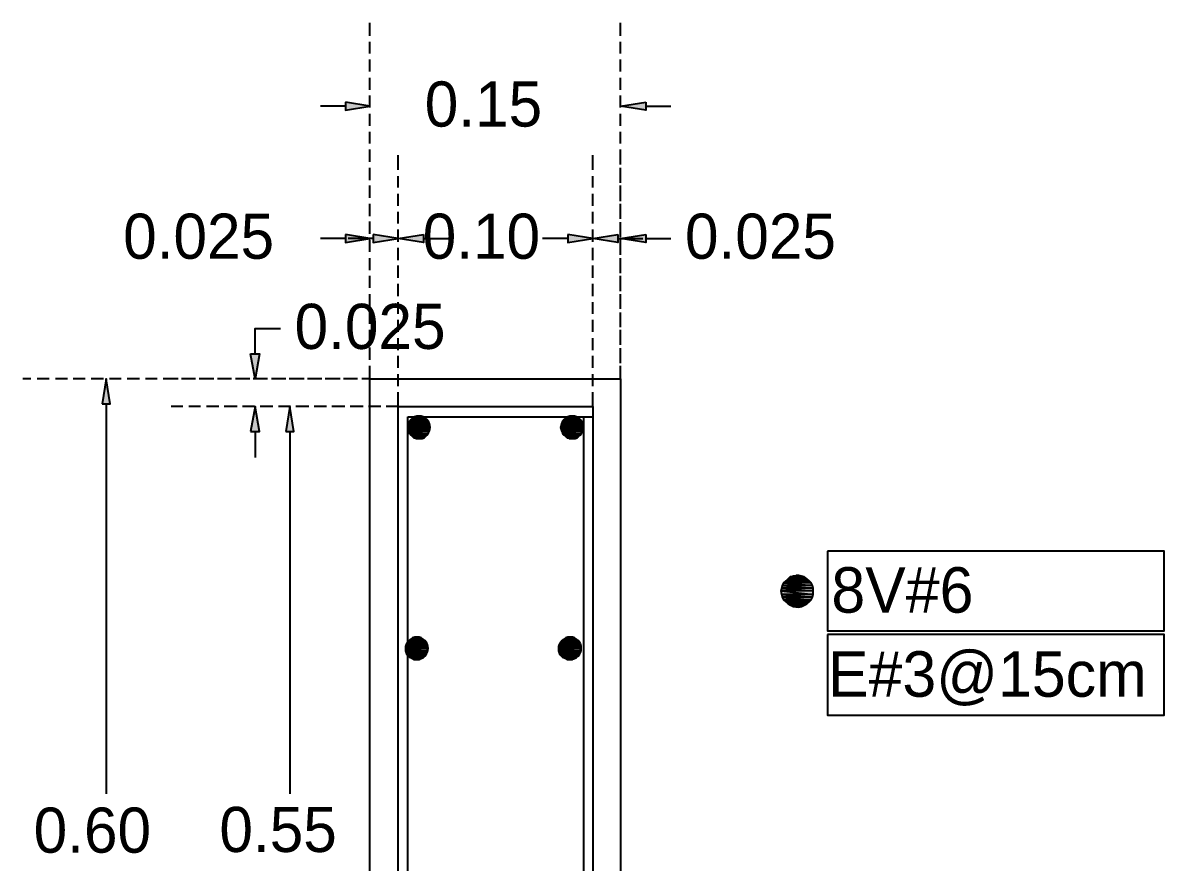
# Model space of a CAD drawing. Header units: metres. Extents: x 2.9 to 42.8, y 1.7 to 28.7.
# Drawn here: x 30.782 to 33.752, y 11.723 to 13.906 of the extents above; entities that cross this region are included whole.
import ezdxf

# ---------------------------------------------------------------- set-up
doc = ezdxf.new("R2010")
doc.units = ezdxf.units.M
for name, color, linetype in [('AZUL', 5, 'Continuous'), ('CIAN', 4, 'Continuous'), ('GRIS', 8, 'Continuous'), ('RELLENO_GRIS', 8, 'Continuous'), ('RELLENO_ROJO', 1, 'Continuous'), ('ROJO', 1, 'Continuous'), ('TEXTO', 7, 'Continuous')]:
    doc.layers.add(name, color=color, linetype=linetype)

msp = doc.modelspace()

# ---------------------------------------------------------------- hatches: boundary and pattern name
at = {"layer": 'RELLENO_GRIS'}
h = msp.add_hatch(color=256, dxfattribs=at)
h.dxf.hatch_style = 1
h.paths.add_polyline_path([(31.6212, 13.7001), (31.6212, 13.679), (31.6847, 13.6895), (31.6212, 13.7001)])
h = msp.add_hatch(color=256, dxfattribs=at)
h.dxf.hatch_style = 1
h.paths.add_polyline_path([(32.4026, 13.7001), (32.4026, 13.679), (32.3374, 13.6895), (32.4026, 13.7001)])
h = msp.add_hatch(color=256, dxfattribs=at)
h.dxf.hatch_style = 1
h.paths.add_polyline_path([(31.6212, 13.3562), (31.6212, 13.335), (31.6847, 13.3456), (31.6212, 13.3562)])
h = msp.add_hatch(color=256, dxfattribs=at)
h.dxf.hatch_style = 1
h.paths.add_polyline_path([(31.6936, 13.3562), (31.6936, 13.335), (31.7588, 13.3456), (31.6936, 13.3562)])
h = msp.add_hatch(color=256, dxfattribs=at)
h.dxf.hatch_style = 1
h.paths.add_polyline_path([(31.8241, 13.3562), (31.8241, 13.335), (31.7588, 13.3456), (31.8241, 13.3562)])
h = msp.add_hatch(color=256, dxfattribs=at)
h.dxf.hatch_style = 1
h.paths.add_polyline_path([(32.1998, 13.3562), (32.1998, 13.335), (32.2651, 13.3456), (32.1998, 13.3562)])
h = msp.add_hatch(color=256, dxfattribs=at)
h.dxf.hatch_style = 1
h.paths.add_polyline_path([(32.3303, 13.3562), (32.3303, 13.335), (32.2651, 13.3456), (32.3303, 13.3562)])
h = msp.add_hatch(color=256, dxfattribs=at)
h.dxf.hatch_style = 1
h.paths.add_polyline_path([(32.4026, 13.3562), (32.4026, 13.335), (32.3374, 13.3456), (32.4026, 13.3562)])
h = msp.add_hatch(color=256, dxfattribs=at)
h.dxf.hatch_style = 1
h.paths.add_polyline_path([(31.3743, 13.0457), (31.3972, 13.0457), (31.3866, 12.9805), (31.3743, 13.0457)])
h = msp.add_hatch(color=256, dxfattribs=at)
h.dxf.hatch_style = 1
h.paths.add_polyline_path([(30.988, 12.9152), (31.0092, 12.9152), (30.9986, 12.9805), (30.988, 12.9152)])
h = msp.add_hatch(color=256, dxfattribs=at)
h.dxf.hatch_style = 1
h.paths.add_polyline_path([(31.3743, 12.8429), (31.3972, 12.8429), (31.3866, 12.9081), (31.3743, 12.8429)])
h = msp.add_hatch(color=256, dxfattribs=at)
h.dxf.hatch_style = 1
h.paths.add_polyline_path([(31.466, 12.8429), (31.4872, 12.8429), (31.4766, 12.9081), (31.466, 12.8429)])
at = {"layer": 'RELLENO_ROJO'}
h = msp.add_hatch(color=256, dxfattribs=at)
h.dxf.hatch_style = 1
h.paths.add_polyline_path([(31.8364, 12.8676), (31.7888, 12.8676), (31.8382, 12.8623), (31.8364, 12.8676)])
h.paths.add_polyline_path([(31.7888, 12.8676), (31.8382, 12.8623), (31.7853, 12.8623), (31.7888, 12.8676)])
h = msp.add_hatch(color=256, dxfattribs=at)
h.dxf.hatch_style = 1
h.paths.add_polyline_path([(31.8382, 12.8623), (31.7853, 12.8623), (31.84, 12.8587), (31.8382, 12.8623)])
h.paths.add_polyline_path([(31.7853, 12.8623), (31.84, 12.8587), (31.7853, 12.8587), (31.7853, 12.8623)])
h = msp.add_hatch(color=256, dxfattribs=at)
h.dxf.hatch_style = 1
h.paths.add_polyline_path([(31.8329, 12.8711), (31.7923, 12.8711), (31.8364, 12.8676), (31.8329, 12.8711)])
h.paths.add_polyline_path([(31.7923, 12.8711), (31.8364, 12.8676), (31.7888, 12.8676), (31.7923, 12.8711)])
h = msp.add_hatch(color=256, dxfattribs=at)
h.dxf.hatch_style = 1
h.paths.add_polyline_path([(31.8294, 12.8746), (31.7959, 12.8746), (31.8329, 12.8711), (31.8294, 12.8746)])
h.paths.add_polyline_path([(31.7959, 12.8746), (31.8329, 12.8711), (31.7923, 12.8711), (31.7959, 12.8746)])
h = msp.add_hatch(color=256, dxfattribs=at)
h.dxf.hatch_style = 1
h.paths.add_polyline_path([(31.8258, 12.8782), (31.7994, 12.8782), (31.8294, 12.8746), (31.8258, 12.8782)])
h.paths.add_polyline_path([(31.7994, 12.8782), (31.8294, 12.8746), (31.7959, 12.8746), (31.7994, 12.8782)])
h = msp.add_hatch(color=256, dxfattribs=at)
h.dxf.hatch_style = 1
h.paths.add_polyline_path([(31.8206, 12.8799), (31.8047, 12.8799), (31.8258, 12.8782), (31.8206, 12.8799)])
h.paths.add_polyline_path([(31.8047, 12.8799), (31.8258, 12.8782), (31.7994, 12.8782), (31.8047, 12.8799)])
h = msp.add_hatch(color=256, dxfattribs=at)
h.dxf.hatch_style = 1
h.paths.add_polyline_path([(31.8153, 12.8817), (31.81, 12.8817), (31.8206, 12.8799), (31.8153, 12.8817)])
h.paths.add_polyline_path([(31.81, 12.8817), (31.8206, 12.8799), (31.8047, 12.8799), (31.81, 12.8817)])
h = msp.add_hatch(color=256, dxfattribs=at)
h.dxf.hatch_style = 1
h.paths.add_polyline_path([(32.2368, 12.8623), (32.1857, 12.8623), (32.2386, 12.8587), (32.2368, 12.8623)])
h.paths.add_polyline_path([(32.1857, 12.8623), (32.2386, 12.8587), (32.1839, 12.8587), (32.1857, 12.8623)])
h = msp.add_hatch(color=256, dxfattribs=at)
h.dxf.hatch_style = 1
h.paths.add_polyline_path([(32.2351, 12.8676), (32.1874, 12.8676), (32.2368, 12.8623), (32.2351, 12.8676)])
h.paths.add_polyline_path([(32.1874, 12.8676), (32.2368, 12.8623), (32.1857, 12.8623), (32.1874, 12.8676)])
h = msp.add_hatch(color=256, dxfattribs=at)
h.dxf.hatch_style = 1
h.paths.add_polyline_path([(32.2315, 12.8711), (32.191, 12.8711), (32.2351, 12.8676), (32.2315, 12.8711)])
h.paths.add_polyline_path([(32.191, 12.8711), (32.2351, 12.8676), (32.1874, 12.8676), (32.191, 12.8711)])
h = msp.add_hatch(color=256, dxfattribs=at)
h.dxf.hatch_style = 1
h.paths.add_polyline_path([(32.228, 12.8746), (32.1945, 12.8746), (32.2315, 12.8711), (32.228, 12.8746)])
h.paths.add_polyline_path([(32.1945, 12.8746), (32.2315, 12.8711), (32.191, 12.8711), (32.1945, 12.8746)])
h = msp.add_hatch(color=256, dxfattribs=at)
h.dxf.hatch_style = 1
h.paths.add_polyline_path([(32.2245, 12.8782), (32.198, 12.8782), (32.228, 12.8746), (32.2245, 12.8782)])
h.paths.add_polyline_path([(32.198, 12.8782), (32.228, 12.8746), (32.1945, 12.8746), (32.198, 12.8782)])
h = msp.add_hatch(color=256, dxfattribs=at)
h.dxf.hatch_style = 1
h.paths.add_polyline_path([(32.2192, 12.8799), (32.2033, 12.8799), (32.2245, 12.8782), (32.2192, 12.8799)])
h.paths.add_polyline_path([(32.2033, 12.8799), (32.2245, 12.8782), (32.198, 12.8782), (32.2033, 12.8799)])
h = msp.add_hatch(color=256, dxfattribs=at)
h.dxf.hatch_style = 1
h.paths.add_polyline_path([(32.2139, 12.8817), (32.2086, 12.8817), (32.2192, 12.8799), (32.2139, 12.8817)])
h.paths.add_polyline_path([(32.2086, 12.8817), (32.2192, 12.8799), (32.2033, 12.8799), (32.2086, 12.8817)])
h = msp.add_hatch(color=256, dxfattribs=at)
h.dxf.hatch_style = 1
h.paths.add_polyline_path([(31.84, 12.8587), (31.7853, 12.8587), (31.84, 12.8535), (31.84, 12.8587)])
h.paths.add_polyline_path([(31.7853, 12.8587), (31.84, 12.8535), (31.7835, 12.8535), (31.7853, 12.8587)])
h = msp.add_hatch(color=256, dxfattribs=at)
h.dxf.hatch_style = 1
h.paths.add_polyline_path([(31.84, 12.8535), (31.7835, 12.8535), (31.84, 12.8482), (31.84, 12.8535)])
h.paths.add_polyline_path([(31.7835, 12.8535), (31.84, 12.8482), (31.7853, 12.8482), (31.7835, 12.8535)])
h = msp.add_hatch(color=256, dxfattribs=at)
h.dxf.hatch_style = 1
h.paths.add_polyline_path([(31.84, 12.8482), (31.7853, 12.8482), (31.8382, 12.8429), (31.84, 12.8482)])
h.paths.add_polyline_path([(31.7853, 12.8482), (31.8382, 12.8429), (31.7853, 12.8429), (31.7853, 12.8482)])
h = msp.add_hatch(color=256, dxfattribs=at)
h.dxf.hatch_style = 1
h.paths.add_polyline_path([(31.8382, 12.8429), (31.7853, 12.8429), (31.8364, 12.8376), (31.8382, 12.8429)])
h.paths.add_polyline_path([(31.7853, 12.8429), (31.8364, 12.8376), (31.7888, 12.8376), (31.7853, 12.8429)])
h = msp.add_hatch(color=256, dxfattribs=at)
h.dxf.hatch_style = 1
h.paths.add_polyline_path([(31.8364, 12.8376), (31.7888, 12.8376), (31.8329, 12.8341), (31.8364, 12.8376)])
h.paths.add_polyline_path([(31.7888, 12.8376), (31.8329, 12.8341), (31.7923, 12.8341), (31.7888, 12.8376)])
h = msp.add_hatch(color=256, dxfattribs=at)
h.dxf.hatch_style = 1
h.paths.add_polyline_path([(31.8329, 12.8341), (31.7923, 12.8341), (31.8294, 12.8305), (31.8329, 12.8341)])
h.paths.add_polyline_path([(31.7923, 12.8341), (31.8294, 12.8305), (31.7959, 12.8305), (31.7923, 12.8341)])
h = msp.add_hatch(color=256, dxfattribs=at)
h.dxf.hatch_style = 1
h.paths.add_polyline_path([(32.2386, 12.8587), (32.1839, 12.8587), (32.2404, 12.8535), (32.2386, 12.8587)])
h.paths.add_polyline_path([(32.1839, 12.8587), (32.2404, 12.8535), (32.1822, 12.8535), (32.1839, 12.8587)])
h = msp.add_hatch(color=256, dxfattribs=at)
h.dxf.hatch_style = 1
h.paths.add_polyline_path([(32.2404, 12.8535), (32.1822, 12.8535), (32.2386, 12.8482), (32.2404, 12.8535)])
h.paths.add_polyline_path([(32.1822, 12.8535), (32.2386, 12.8482), (32.1839, 12.8482), (32.1822, 12.8535)])
h = msp.add_hatch(color=256, dxfattribs=at)
h.dxf.hatch_style = 1
h.paths.add_polyline_path([(32.2386, 12.8482), (32.1839, 12.8482), (32.2368, 12.8429), (32.2386, 12.8482)])
h.paths.add_polyline_path([(32.1839, 12.8482), (32.2368, 12.8429), (32.1857, 12.8429), (32.1839, 12.8482)])
h = msp.add_hatch(color=256, dxfattribs=at)
h.dxf.hatch_style = 1
h.paths.add_polyline_path([(32.2368, 12.8429), (32.1857, 12.8429), (32.2351, 12.8376), (32.2368, 12.8429)])
h.paths.add_polyline_path([(32.1857, 12.8429), (32.2351, 12.8376), (32.1874, 12.8376), (32.1857, 12.8429)])
h = msp.add_hatch(color=256, dxfattribs=at)
h.dxf.hatch_style = 1
h.paths.add_polyline_path([(32.2351, 12.8376), (32.1874, 12.8376), (32.2315, 12.8341), (32.2351, 12.8376)])
h.paths.add_polyline_path([(32.1874, 12.8376), (32.2315, 12.8341), (32.191, 12.8341), (32.1874, 12.8376)])
h = msp.add_hatch(color=256, dxfattribs=at)
h.dxf.hatch_style = 1
h.paths.add_polyline_path([(32.2315, 12.8341), (32.191, 12.8341), (32.228, 12.8305), (32.2315, 12.8341)])
h.paths.add_polyline_path([(32.191, 12.8341), (32.228, 12.8305), (32.1945, 12.8305), (32.191, 12.8341)])
h = msp.add_hatch(color=256, dxfattribs=at)
h.dxf.hatch_style = 1
h.paths.add_polyline_path([(31.8294, 12.8305), (31.7959, 12.8305), (31.8258, 12.827), (31.8294, 12.8305)])
h.paths.add_polyline_path([(31.7959, 12.8305), (31.8258, 12.827), (31.7994, 12.827), (31.7959, 12.8305)])
h = msp.add_hatch(color=256, dxfattribs=at)
h.dxf.hatch_style = 1
h.paths.add_polyline_path([(31.8258, 12.827), (31.7994, 12.827), (31.8206, 12.8252), (31.8258, 12.827)])
h.paths.add_polyline_path([(31.7994, 12.827), (31.8206, 12.8252), (31.8047, 12.8252), (31.7994, 12.827)])
h = msp.add_hatch(color=256, dxfattribs=at)
h.dxf.hatch_style = 1
h.paths.add_polyline_path([(31.8206, 12.8252), (31.8047, 12.8252), (31.8153, 12.8252), (31.8206, 12.8252)])
h.paths.add_polyline_path([(31.8047, 12.8252), (31.8153, 12.8252), (31.81, 12.8252), (31.8047, 12.8252)])
h = msp.add_hatch(color=256, dxfattribs=at)
h.dxf.hatch_style = 1
h.paths.add_polyline_path([(32.228, 12.8305), (32.1945, 12.8305), (32.2245, 12.827), (32.228, 12.8305)])
h.paths.add_polyline_path([(32.1945, 12.8305), (32.2245, 12.827), (32.198, 12.827), (32.1945, 12.8305)])
h = msp.add_hatch(color=256, dxfattribs=at)
h.dxf.hatch_style = 1
h.paths.add_polyline_path([(32.2245, 12.827), (32.198, 12.827), (32.2192, 12.8252), (32.2245, 12.827)])
h.paths.add_polyline_path([(32.198, 12.827), (32.2192, 12.8252), (32.2033, 12.8252), (32.198, 12.827)])
h = msp.add_hatch(color=256, dxfattribs=at)
h.dxf.hatch_style = 1
h.paths.add_polyline_path([(32.2192, 12.8252), (32.2033, 12.8252), (32.2139, 12.8252), (32.2192, 12.8252)])
h.paths.add_polyline_path([(32.2033, 12.8252), (32.2139, 12.8252), (32.2086, 12.8252), (32.2033, 12.8252)])
h = msp.add_hatch(color=256, dxfattribs=at)
h.dxf.hatch_style = 1
h.paths.add_polyline_path([(32.833, 12.4495), (32.7625, 12.4495), (32.8366, 12.4425), (32.833, 12.4495)])
h.paths.add_polyline_path([(32.7625, 12.4495), (32.8366, 12.4425), (32.7589, 12.4425), (32.7625, 12.4495)])
h = msp.add_hatch(color=256, dxfattribs=at)
h.dxf.hatch_style = 1
h.paths.add_polyline_path([(32.8277, 12.4548), (32.7678, 12.4548), (32.833, 12.4495), (32.8277, 12.4548)])
h.paths.add_polyline_path([(32.7678, 12.4548), (32.833, 12.4495), (32.7625, 12.4495), (32.7678, 12.4548)])
h = msp.add_hatch(color=256, dxfattribs=at)
h.dxf.hatch_style = 1
h.paths.add_polyline_path([(32.8224, 12.4601), (32.7731, 12.4601), (32.8277, 12.4548), (32.8224, 12.4601)])
h.paths.add_polyline_path([(32.7731, 12.4601), (32.8277, 12.4548), (32.7678, 12.4548), (32.7731, 12.4601)])
h = msp.add_hatch(color=256, dxfattribs=at)
h.dxf.hatch_style = 1
h.paths.add_polyline_path([(32.8154, 12.4654), (32.7783, 12.4654), (32.8224, 12.4601), (32.8154, 12.4654)])
h.paths.add_polyline_path([(32.7783, 12.4654), (32.8224, 12.4601), (32.7731, 12.4601), (32.7783, 12.4654)])
h = msp.add_hatch(color=256, dxfattribs=at)
h.dxf.hatch_style = 1
h.paths.add_polyline_path([(32.8083, 12.4672), (32.7854, 12.4672), (32.8154, 12.4654), (32.8083, 12.4672)])
h.paths.add_polyline_path([(32.7854, 12.4672), (32.8154, 12.4654), (32.7783, 12.4654), (32.7854, 12.4672)])
h = msp.add_hatch(color=256, dxfattribs=at)
h.dxf.hatch_style = 1
h.paths.add_polyline_path([(32.8013, 12.4689), (32.7942, 12.4689), (32.8083, 12.4672), (32.8013, 12.4689)])
h.paths.add_polyline_path([(32.7942, 12.4689), (32.8083, 12.4672), (32.7854, 12.4672), (32.7942, 12.4689)])
h = msp.add_hatch(color=256, dxfattribs=at)
h.dxf.hatch_style = 1
h.paths.add_polyline_path([(32.8383, 12.4354), (32.7572, 12.4354), (32.8383, 12.4284), (32.8383, 12.4354)])
h.paths.add_polyline_path([(32.7572, 12.4354), (32.8383, 12.4284), (32.7554, 12.4284), (32.7572, 12.4354)])
h = msp.add_hatch(color=256, dxfattribs=at)
h.dxf.hatch_style = 1
h.paths.add_polyline_path([(32.8383, 12.4284), (32.7554, 12.4284), (32.8383, 12.4195), (32.8383, 12.4284)])
h.paths.add_polyline_path([(32.7554, 12.4284), (32.8383, 12.4195), (32.7572, 12.4195), (32.7554, 12.4284)])
h = msp.add_hatch(color=256, dxfattribs=at)
h.dxf.hatch_style = 1
h.paths.add_polyline_path([(32.8366, 12.4425), (32.7589, 12.4425), (32.8383, 12.4354), (32.8366, 12.4425)])
h.paths.add_polyline_path([(32.7589, 12.4425), (32.8383, 12.4354), (32.7572, 12.4354), (32.7589, 12.4425)])
h = msp.add_hatch(color=256, dxfattribs=at)
h.dxf.hatch_style = 1
h.paths.add_polyline_path([(32.8383, 12.4195), (32.7572, 12.4195), (32.8366, 12.4125), (32.8383, 12.4195)])
h.paths.add_polyline_path([(32.7572, 12.4195), (32.8366, 12.4125), (32.7589, 12.4125), (32.7572, 12.4195)])
h = msp.add_hatch(color=256, dxfattribs=at)
h.dxf.hatch_style = 1
h.paths.add_polyline_path([(32.8366, 12.4125), (32.7589, 12.4125), (32.833, 12.4054), (32.8366, 12.4125)])
h.paths.add_polyline_path([(32.7589, 12.4125), (32.833, 12.4054), (32.7625, 12.4054), (32.7589, 12.4125)])
h = msp.add_hatch(color=256, dxfattribs=at)
h.dxf.hatch_style = 1
h.paths.add_polyline_path([(32.833, 12.4054), (32.7625, 12.4054), (32.8277, 12.4001), (32.833, 12.4054)])
h.paths.add_polyline_path([(32.7625, 12.4054), (32.8277, 12.4001), (32.7678, 12.4001), (32.7625, 12.4054)])
h = msp.add_hatch(color=256, dxfattribs=at)
h.dxf.hatch_style = 1
h.paths.add_polyline_path([(32.8277, 12.4001), (32.7678, 12.4001), (32.8224, 12.3948), (32.8277, 12.4001)])
h.paths.add_polyline_path([(32.7678, 12.4001), (32.8224, 12.3948), (32.7731, 12.3948), (32.7678, 12.4001)])
h = msp.add_hatch(color=256, dxfattribs=at)
h.dxf.hatch_style = 1
h.paths.add_polyline_path([(32.8224, 12.3948), (32.7731, 12.3948), (32.8154, 12.3913), (32.8224, 12.3948)])
h.paths.add_polyline_path([(32.7731, 12.3948), (32.8154, 12.3913), (32.7783, 12.3913), (32.7731, 12.3948)])
h = msp.add_hatch(color=256, dxfattribs=at)
h.dxf.hatch_style = 1
h.paths.add_polyline_path([(32.8154, 12.3913), (32.7783, 12.3913), (32.8083, 12.3878), (32.8154, 12.3913)])
h.paths.add_polyline_path([(32.7783, 12.3913), (32.8083, 12.3878), (32.7854, 12.3878), (32.7783, 12.3913)])
h = msp.add_hatch(color=256, dxfattribs=at)
h.dxf.hatch_style = 1
h.paths.add_polyline_path([(32.8083, 12.3878), (32.7854, 12.3878), (32.8013, 12.386), (32.8083, 12.3878)])
h.paths.add_polyline_path([(32.7854, 12.3878), (32.8013, 12.386), (32.7942, 12.386), (32.7854, 12.3878)])
h = msp.add_hatch(color=256, dxfattribs=at)
h.dxf.hatch_style = 1
h.paths.add_polyline_path([(31.8276, 12.2978), (31.7853, 12.2978), (31.8311, 12.2925), (31.8276, 12.2978)])
h.paths.add_polyline_path([(31.7853, 12.2978), (31.8311, 12.2925), (31.7818, 12.2925), (31.7853, 12.2978)])
h = msp.add_hatch(color=256, dxfattribs=at)
h.dxf.hatch_style = 1
h.paths.add_polyline_path([(31.8241, 12.3014), (31.7888, 12.3014), (31.8276, 12.2978), (31.8241, 12.3014)])
h.paths.add_polyline_path([(31.7888, 12.3014), (31.8276, 12.2978), (31.7853, 12.2978), (31.7888, 12.3014)])
h = msp.add_hatch(color=256, dxfattribs=at)
h.dxf.hatch_style = 1
h.paths.add_polyline_path([(31.8188, 12.3031), (31.7941, 12.3031), (31.8241, 12.3014), (31.8188, 12.3031)])
h.paths.add_polyline_path([(31.7941, 12.3031), (31.8241, 12.3014), (31.7888, 12.3014), (31.7941, 12.3031)])
h = msp.add_hatch(color=256, dxfattribs=at)
h.dxf.hatch_style = 1
h.paths.add_polyline_path([(31.8135, 12.3049), (31.7994, 12.3049), (31.8188, 12.3031), (31.8135, 12.3049)])
h.paths.add_polyline_path([(31.7994, 12.3049), (31.8188, 12.3031), (31.7941, 12.3031), (31.7994, 12.3049)])
h = msp.add_hatch(color=256, dxfattribs=at)
h.dxf.hatch_style = 1
h.paths.add_polyline_path([(31.8082, 12.3067), (31.8047, 12.3067), (31.8135, 12.3049), (31.8082, 12.3067)])
h.paths.add_polyline_path([(31.8047, 12.3067), (31.8135, 12.3049), (31.7994, 12.3049), (31.8047, 12.3067)])
h = msp.add_hatch(color=256, dxfattribs=at)
h.dxf.hatch_style = 1
h.paths.add_polyline_path([(32.2262, 12.2978), (32.1839, 12.2978), (32.2298, 12.2925), (32.2262, 12.2978)])
h.paths.add_polyline_path([(32.1839, 12.2978), (32.2298, 12.2925), (32.1804, 12.2925), (32.1839, 12.2978)])
h = msp.add_hatch(color=256, dxfattribs=at)
h.dxf.hatch_style = 1
h.paths.add_polyline_path([(32.2227, 12.3014), (32.1874, 12.3014), (32.2262, 12.2978), (32.2227, 12.3014)])
h.paths.add_polyline_path([(32.1874, 12.3014), (32.2262, 12.2978), (32.1839, 12.2978), (32.1874, 12.3014)])
h = msp.add_hatch(color=256, dxfattribs=at)
h.dxf.hatch_style = 1
h.paths.add_polyline_path([(32.2174, 12.3031), (32.1927, 12.3031), (32.2227, 12.3014), (32.2174, 12.3031)])
h.paths.add_polyline_path([(32.1927, 12.3031), (32.2227, 12.3014), (32.1874, 12.3014), (32.1927, 12.3031)])
h = msp.add_hatch(color=256, dxfattribs=at)
h.dxf.hatch_style = 1
h.paths.add_polyline_path([(32.2121, 12.3049), (32.198, 12.3049), (32.2174, 12.3031), (32.2121, 12.3049)])
h.paths.add_polyline_path([(32.198, 12.3049), (32.2174, 12.3031), (32.1927, 12.3031), (32.198, 12.3049)])
h = msp.add_hatch(color=256, dxfattribs=at)
h.dxf.hatch_style = 1
h.paths.add_polyline_path([(32.2086, 12.3067), (32.2033, 12.3067), (32.2121, 12.3049), (32.2086, 12.3067)])
h.paths.add_polyline_path([(32.2033, 12.3067), (32.2121, 12.3049), (32.198, 12.3049), (32.2033, 12.3067)])
h = msp.add_hatch(color=256, dxfattribs=at)
h.dxf.hatch_style = 1
h.paths.add_polyline_path([(31.8329, 12.289), (31.78, 12.289), (31.8347, 12.2837), (31.8329, 12.289)])
h.paths.add_polyline_path([(31.78, 12.289), (31.8347, 12.2837), (31.7782, 12.2837), (31.78, 12.289)])
h = msp.add_hatch(color=256, dxfattribs=at)
h.dxf.hatch_style = 1
h.paths.add_polyline_path([(31.8347, 12.2837), (31.7782, 12.2837), (31.8347, 12.2784), (31.8347, 12.2837)])
h.paths.add_polyline_path([(31.7782, 12.2837), (31.8347, 12.2784), (31.7782, 12.2784), (31.7782, 12.2837)])
h = msp.add_hatch(color=256, dxfattribs=at)
h.dxf.hatch_style = 1
h.paths.add_polyline_path([(31.8347, 12.2784), (31.7782, 12.2784), (31.8347, 12.2731), (31.8347, 12.2784)])
h.paths.add_polyline_path([(31.7782, 12.2784), (31.8347, 12.2731), (31.7782, 12.2731), (31.7782, 12.2784)])
h = msp.add_hatch(color=256, dxfattribs=at)
h.dxf.hatch_style = 1
h.paths.add_polyline_path([(31.8347, 12.2731), (31.7782, 12.2731), (31.8329, 12.2678), (31.8347, 12.2731)])
h.paths.add_polyline_path([(31.7782, 12.2731), (31.8329, 12.2678), (31.78, 12.2678), (31.7782, 12.2731)])
h = msp.add_hatch(color=256, dxfattribs=at)
h.dxf.hatch_style = 1
h.paths.add_polyline_path([(31.8311, 12.2925), (31.7818, 12.2925), (31.8329, 12.289), (31.8311, 12.2925)])
h.paths.add_polyline_path([(31.7818, 12.2925), (31.8329, 12.289), (31.78, 12.289), (31.7818, 12.2925)])
h = msp.add_hatch(color=256, dxfattribs=at)
h.dxf.hatch_style = 1
h.paths.add_polyline_path([(31.8329, 12.2678), (31.78, 12.2678), (31.8311, 12.2626), (31.8329, 12.2678)])
h.paths.add_polyline_path([(31.78, 12.2678), (31.8311, 12.2626), (31.7818, 12.2626), (31.78, 12.2678)])
h = msp.add_hatch(color=256, dxfattribs=at)
h.dxf.hatch_style = 1
h.paths.add_polyline_path([(32.2315, 12.289), (32.1786, 12.289), (32.2333, 12.2837), (32.2315, 12.289)])
h.paths.add_polyline_path([(32.1786, 12.289), (32.2333, 12.2837), (32.1769, 12.2837), (32.1786, 12.289)])
h = msp.add_hatch(color=256, dxfattribs=at)
h.dxf.hatch_style = 1
h.paths.add_polyline_path([(32.2333, 12.2837), (32.1769, 12.2837), (32.2333, 12.2784), (32.2333, 12.2837)])
h.paths.add_polyline_path([(32.1769, 12.2837), (32.2333, 12.2784), (32.1769, 12.2784), (32.1769, 12.2837)])
h = msp.add_hatch(color=256, dxfattribs=at)
h.dxf.hatch_style = 1
h.paths.add_polyline_path([(32.2333, 12.2784), (32.1769, 12.2784), (32.2333, 12.2731), (32.2333, 12.2784)])
h.paths.add_polyline_path([(32.1769, 12.2784), (32.2333, 12.2731), (32.1769, 12.2731), (32.1769, 12.2784)])
h = msp.add_hatch(color=256, dxfattribs=at)
h.dxf.hatch_style = 1
h.paths.add_polyline_path([(32.2333, 12.2731), (32.1769, 12.2731), (32.2315, 12.2678), (32.2333, 12.2731)])
h.paths.add_polyline_path([(32.1769, 12.2731), (32.2315, 12.2678), (32.1786, 12.2678), (32.1769, 12.2731)])
h = msp.add_hatch(color=256, dxfattribs=at)
h.dxf.hatch_style = 1
h.paths.add_polyline_path([(32.2298, 12.2925), (32.1804, 12.2925), (32.2315, 12.289), (32.2298, 12.2925)])
h.paths.add_polyline_path([(32.1804, 12.2925), (32.2315, 12.289), (32.1786, 12.289), (32.1804, 12.2925)])
h = msp.add_hatch(color=256, dxfattribs=at)
h.dxf.hatch_style = 1
h.paths.add_polyline_path([(32.2315, 12.2678), (32.1786, 12.2678), (32.2298, 12.2626), (32.2315, 12.2678)])
h.paths.add_polyline_path([(32.1786, 12.2678), (32.2298, 12.2626), (32.1804, 12.2626), (32.1786, 12.2678)])
h = msp.add_hatch(color=256, dxfattribs=at)
h.dxf.hatch_style = 1
h.paths.add_polyline_path([(31.8311, 12.2626), (31.7818, 12.2626), (31.8276, 12.259), (31.8311, 12.2626)])
h.paths.add_polyline_path([(31.7818, 12.2626), (31.8276, 12.259), (31.7853, 12.259), (31.7818, 12.2626)])
h = msp.add_hatch(color=256, dxfattribs=at)
h.dxf.hatch_style = 1
h.paths.add_polyline_path([(31.8276, 12.259), (31.7853, 12.259), (31.8241, 12.2555), (31.8276, 12.259)])
h.paths.add_polyline_path([(31.7853, 12.259), (31.8241, 12.2555), (31.7888, 12.2555), (31.7853, 12.259)])
h = msp.add_hatch(color=256, dxfattribs=at)
h.dxf.hatch_style = 1
h.paths.add_polyline_path([(31.8241, 12.2555), (31.7888, 12.2555), (31.8188, 12.2537), (31.8241, 12.2555)])
h.paths.add_polyline_path([(31.7888, 12.2555), (31.8188, 12.2537), (31.7941, 12.2537), (31.7888, 12.2555)])
h = msp.add_hatch(color=256, dxfattribs=at)
h.dxf.hatch_style = 1
h.paths.add_polyline_path([(31.8188, 12.2537), (31.7941, 12.2537), (31.8135, 12.2502), (31.8188, 12.2537)])
h.paths.add_polyline_path([(31.7941, 12.2537), (31.8135, 12.2502), (31.7994, 12.2502), (31.7941, 12.2537)])
h = msp.add_hatch(color=256, dxfattribs=at)
h.dxf.hatch_style = 1
h.paths.add_polyline_path([(31.8135, 12.2502), (31.7994, 12.2502), (31.8082, 12.2502), (31.8135, 12.2502)])
h.paths.add_polyline_path([(31.7994, 12.2502), (31.8082, 12.2502), (31.8047, 12.2502), (31.7994, 12.2502)])
h = msp.add_hatch(color=256, dxfattribs=at)
h.dxf.hatch_style = 1
h.paths.add_polyline_path([(32.2298, 12.2626), (32.1804, 12.2626), (32.2262, 12.259), (32.2298, 12.2626)])
h.paths.add_polyline_path([(32.1804, 12.2626), (32.2262, 12.259), (32.1839, 12.259), (32.1804, 12.2626)])
h = msp.add_hatch(color=256, dxfattribs=at)
h.dxf.hatch_style = 1
h.paths.add_polyline_path([(32.2262, 12.259), (32.1839, 12.259), (32.2227, 12.2555), (32.2262, 12.259)])
h.paths.add_polyline_path([(32.1839, 12.259), (32.2227, 12.2555), (32.1874, 12.2555), (32.1839, 12.259)])
h = msp.add_hatch(color=256, dxfattribs=at)
h.dxf.hatch_style = 1
h.paths.add_polyline_path([(32.2227, 12.2555), (32.1874, 12.2555), (32.2174, 12.2537), (32.2227, 12.2555)])
h.paths.add_polyline_path([(32.1874, 12.2555), (32.2174, 12.2537), (32.1927, 12.2537), (32.1874, 12.2555)])
h = msp.add_hatch(color=256, dxfattribs=at)
h.dxf.hatch_style = 1
h.paths.add_polyline_path([(32.2174, 12.2537), (32.1927, 12.2537), (32.2121, 12.2502), (32.2174, 12.2537)])
h.paths.add_polyline_path([(32.1927, 12.2537), (32.2121, 12.2502), (32.198, 12.2502), (32.1927, 12.2537)])
h = msp.add_hatch(color=256, dxfattribs=at)
h.dxf.hatch_style = 1
h.paths.add_polyline_path([(32.2121, 12.2502), (32.198, 12.2502), (32.2086, 12.2502), (32.2121, 12.2502)])
h.paths.add_polyline_path([(32.198, 12.2502), (32.2086, 12.2502), (32.2033, 12.2502), (32.198, 12.2502)])

# ---------------------------------------------------------------- linework, layer by layer
at = {"layer": 'AZUL', "lineweight": -3}
for points in [[(31.7588, 12.9081), (32.2651, 12.9081)], [(31.7588, 10.6945), (31.7588, 12.9081)], [(32.2651, 12.9081), (32.2651, 10.7209)], [(31.7835, 12.8817), (32.2651, 12.8817)], [(31.7835, 10.7491), (31.7835, 12.8817)], [(32.2404, 12.8817), (32.2404, 10.7932)]]:
    msp.add_lwpolyline(points, dxfattribs=at)
at = {"layer": 'CIAN', "lineweight": -3}
for points in [[(31.6847, 12.9805), (32.3374, 12.9805)], [(31.6847, 10.6221), (31.6847, 12.9805)], [(32.3374, 12.9805), (32.3374, 10.6221)]]:
    msp.add_lwpolyline(points, dxfattribs=at)
for points in [[(32.8754, 12.5324), (32.8754, 12.3243), (33.752, 12.3243), (33.752, 12.5324)], [(32.8754, 12.3155), (32.8754, 12.1056), (33.752, 12.1056), (33.752, 12.3155)]]:
    msp.add_lwpolyline(points, close=True, dxfattribs=at)
at = {"layer": 'GRIS', "lineweight": -3}
for points in [[(31.6847, 13.873), (31.6847, 13.9065)], [(32.3374, 13.873), (32.3374, 13.9065)], [(31.6847, 13.8271), (31.6847, 13.8571)], [(32.3374, 13.8271), (32.3374, 13.8571)], [(31.6847, 13.7795), (31.6847, 13.8112)], [(32.3374, 13.7795), (32.3374, 13.8112)], [(31.6847, 13.7319), (31.6847, 13.7636)], [(32.3374, 13.7319), (32.3374, 13.7636)], [(31.6847, 13.686), (31.6847, 13.7178)], [(32.3374, 13.686), (32.3374, 13.7178)], [(31.6212, 13.6895), (31.556, 13.6895)], [(31.6847, 13.6384), (31.6847, 13.6701)], [(32.3374, 13.6384), (32.3374, 13.6701)], [(32.4026, 13.6895), (32.4679, 13.6895)], [(31.6847, 13.5925), (31.6847, 13.6225)], [(32.3374, 13.5925), (32.3374, 13.6225)], [(31.6847, 13.5449), (31.6847, 13.5767)], [(32.3374, 13.5449), (32.3374, 13.5767)], [(31.6847, 13.5449), (31.6847, 13.5625)], [(31.7588, 13.5237), (31.7588, 13.5625)], [(32.2651, 13.5237), (32.2651, 13.5625)], [(32.3374, 13.5378), (32.3374, 13.5625)], [(31.6847, 13.4973), (31.6847, 13.529)], [(31.6847, 13.499), (31.6847, 13.529)], [(32.3374, 13.4973), (32.3374, 13.529)], [(32.3374, 13.4902), (32.3374, 13.522)], [(31.7588, 13.4779), (31.7588, 13.5079)], [(32.2651, 13.4779), (32.2651, 13.5079)], [(31.6847, 13.4514), (31.6847, 13.4832)], [(31.7588, 13.4303), (31.7588, 13.462)], [(32.2651, 13.4303), (32.2651, 13.462)], [(32.3374, 13.4514), (32.3374, 13.4832)], [(32.3374, 13.4426), (32.3374, 13.4743)], [(31.6847, 13.4038), (31.6847, 13.4355)], [(31.6847, 13.4056), (31.6847, 13.4355)], [(32.3374, 13.4038), (32.3374, 13.4355)], [(32.3374, 13.3967), (32.3374, 13.4285)], [(31.7588, 13.3844), (31.7588, 13.4144)], [(32.2651, 13.3844), (32.2651, 13.4144)], [(31.6847, 13.3579), (31.6847, 13.3897)], [(31.6847, 13.3579), (31.6847, 13.3879)], [(31.7588, 13.3368), (31.7588, 13.3685)], [(32.2651, 13.3368), (32.2651, 13.3685)], [(32.3374, 13.3579), (32.3374, 13.3879)], [(32.3374, 13.3491), (32.3374, 13.3809)], [(31.6212, 13.3456), (31.556, 13.3456)], [(31.6936, 13.3456), (31.6283, 13.3456)], [(31.6847, 13.3103), (31.6847, 13.3421)], [(31.8241, 13.3456), (31.8893, 13.3456)], [(32.1998, 13.3456), (32.1345, 13.3456)], [(32.3303, 13.3456), (32.3956, 13.3456)], [(32.3374, 13.3103), (32.3374, 13.3421)], [(32.4026, 13.3456), (32.4679, 13.3456)], [(31.7588, 13.2891), (31.7588, 13.3209)], [(32.2651, 13.2891), (32.2651, 13.3209)], [(32.3374, 13.3033), (32.3374, 13.3332)], [(31.6847, 13.2627), (31.6847, 13.2944)], [(31.6847, 13.2644), (31.6847, 13.2944)], [(32.3374, 13.2627), (32.3374, 13.2944)], [(32.3374, 13.2556), (32.3374, 13.2874)], [(31.6847, 13.2168), (31.6847, 13.2486)], [(31.7588, 13.2433), (31.7588, 13.275)], [(32.2651, 13.2433), (32.2651, 13.275)], [(32.3374, 13.2168), (32.3374, 13.2486)], [(31.7588, 13.1957), (31.7588, 13.2274)], [(32.2651, 13.1957), (32.2651, 13.2274)], [(32.3374, 13.208), (32.3374, 13.2398)], [(31.6847, 13.1692), (31.6847, 13.2009)], [(31.6847, 13.171), (31.6847, 13.2009)], [(32.3374, 13.1692), (32.3374, 13.2009)], [(32.3374, 13.1621), (32.3374, 13.1939)], [(31.7588, 13.1498), (31.7588, 13.1798)], [(32.2651, 13.1498), (32.2651, 13.1798)], [(31.6847, 13.1233), (31.6847, 13.1551)], [(31.6847, 13.1233), (31.6847, 13.1533)], [(31.7588, 13.1022), (31.7588, 13.1339)], [(32.2651, 13.1022), (32.2651, 13.1339)], [(32.3374, 13.1233), (32.3374, 13.1533)], [(32.3374, 13.1145), (32.3374, 13.1463)], [(31.3866, 13.0457), (31.3866, 13.111), (31.4519, 13.111)], [(31.6847, 13.0757), (31.6847, 13.1075)], [(32.3374, 13.0757), (32.3374, 13.1075)], [(31.7588, 13.0545), (31.7588, 13.0863)], [(32.2651, 13.0545), (32.2651, 13.0863)], [(32.3374, 13.0687), (32.3374, 13.0986)], [(31.6847, 13.0298), (31.6847, 13.0616)], [(31.6847, 13.0298), (31.6847, 13.0598)], [(31.7588, 13.0087), (31.7588, 13.0404)], [(32.2651, 13.0087), (32.2651, 13.0404)], [(32.3374, 13.0298), (32.3374, 13.0598)], [(32.3374, 13.021), (32.3374, 13.0528)], [(31.6847, 12.9805), (31.6847, 13.014)], [(31.6847, 12.9822), (31.6847, 13.014)], [(32.3374, 12.9805), (32.3374, 13.014)], [(31.7588, 12.9611), (31.7588, 12.9928)], [(32.2651, 12.9611), (32.2651, 12.9928)], [(32.3374, 12.9805), (32.3374, 13.0052)], [(30.8028, 12.9805), (30.7816, 12.9805)], [(30.8504, 12.9805), (30.8187, 12.9805)], [(30.898, 12.9805), (30.8663, 12.9805)], [(30.9439, 12.9805), (30.9122, 12.9805)], [(30.9915, 12.9805), (30.9598, 12.9805)], [(31.0374, 12.9805), (31.0074, 12.9805)], [(31.085, 12.9805), (31.0533, 12.9805)], [(31.1309, 12.9805), (31.1009, 12.9805)], [(31.1785, 12.9805), (31.1468, 12.9805)], [(31.1856, 12.9805), (31.1679, 12.9805)], [(31.2261, 12.9805), (31.1944, 12.9805)], [(31.2314, 12.9805), (31.1997, 12.9805)], [(31.272, 12.9805), (31.2402, 12.9805)], [(31.279, 12.9805), (31.2473, 12.9805)], [(31.3196, 12.9805), (31.2879, 12.9805)], [(31.3249, 12.9805), (31.2949, 12.9805)], [(31.3655, 12.9805), (31.3355, 12.9805)], [(31.3725, 12.9805), (31.3408, 12.9805)], [(31.4131, 12.9805), (31.3813, 12.9805)], [(31.4184, 12.9805), (31.3884, 12.9805)], [(31.459, 12.9805), (31.429, 12.9805)], [(31.466, 12.9805), (31.4343, 12.9805)], [(31.5066, 12.9805), (31.4748, 12.9805)], [(31.5136, 12.9805), (31.4819, 12.9805)], [(31.5542, 12.9805), (31.5225, 12.9805)], [(31.5595, 12.9805), (31.5278, 12.9805)], [(31.6001, 12.9805), (31.5683, 12.9805)], [(31.6071, 12.9805), (31.5754, 12.9805)], [(31.6477, 12.9805), (31.6159, 12.9805)], [(31.653, 12.9805), (31.623, 12.9805)], [(31.6847, 12.9805), (31.6636, 12.9805)], [(31.6847, 12.9805), (31.6689, 12.9805)], [(31.6847, 12.9487), (31.6847, 12.9663)], [(31.7588, 12.9081), (31.7588, 12.9452)], [(32.2651, 12.9081), (32.2651, 12.9452)], [(30.9986, 12.9152), (30.9986, 11.901)], [(31.1979, 12.9081), (31.1679, 12.9081)], [(31.2438, 12.9081), (31.2138, 12.9081)], [(31.2914, 12.9081), (31.2596, 12.9081)], [(31.2896, 12.9081), (31.2596, 12.9081)], [(31.3372, 12.9081), (31.3055, 12.9081)], [(31.339, 12.9081), (31.3073, 12.9081)], [(31.3849, 12.9081), (31.3531, 12.9081)], [(31.3831, 12.9081), (31.3531, 12.9081)], [(31.4307, 12.9081), (31.399, 12.9081)], [(31.4325, 12.9081), (31.4008, 12.9081)], [(31.4766, 12.9081), (31.4466, 12.9081)], [(31.4784, 12.9081), (31.4484, 12.9081)], [(31.5242, 12.9081), (31.4925, 12.9081)], [(31.526, 12.9081), (31.4942, 12.9081)], [(31.5718, 12.9081), (31.5401, 12.9081)], [(31.5718, 12.9081), (31.5419, 12.9081)], [(31.6177, 12.9081), (31.586, 12.9081)], [(31.6195, 12.9081), (31.5877, 12.9081)], [(31.6653, 12.9081), (31.6336, 12.9081)], [(31.6671, 12.9081), (31.6353, 12.9081)], [(31.713, 12.9081), (31.6812, 12.9081)], [(31.7112, 12.9081), (31.6812, 12.9081)], [(31.7588, 12.9081), (31.7271, 12.9081)], [(31.7588, 12.9081), (31.7288, 12.9081)], [(31.3866, 12.8429), (31.3866, 12.7758)], [(31.4766, 12.8429), (31.4766, 11.901)]]:
    msp.add_lwpolyline(points, dxfattribs=at)
for points in [[(31.6212, 13.7001), (31.6212, 13.679), (31.6847, 13.6895)], [(32.4026, 13.7001), (32.4026, 13.679), (32.3374, 13.6895)], [(31.6212, 13.3562), (31.6212, 13.335), (31.6847, 13.3456)], [(31.6936, 13.3562), (31.6936, 13.335), (31.7588, 13.3456)], [(31.8241, 13.3562), (31.8241, 13.335), (31.7588, 13.3456)], [(32.1998, 13.3562), (32.1998, 13.335), (32.2651, 13.3456)], [(32.3303, 13.3562), (32.3303, 13.335), (32.2651, 13.3456)], [(32.4026, 13.3562), (32.4026, 13.335), (32.3374, 13.3456)], [(31.3743, 13.0457), (31.3972, 13.0457), (31.3866, 12.9805)], [(30.988, 12.9152), (31.0092, 12.9152), (30.9986, 12.9805)], [(31.3743, 12.8429), (31.3972, 12.8429), (31.3866, 12.9081)], [(31.466, 12.8429), (31.4872, 12.8429), (31.4766, 12.9081)]]:
    msp.add_lwpolyline(points, close=True, dxfattribs=at)
at = {"layer": 'ROJO', "lineweight": -3}
for points in [[(31.8417, 12.8543), (31.8411, 12.8602), (31.8394, 12.8657), (31.8368, 12.8706), (31.8332, 12.8749), (31.8289, 12.8785), (31.8239, 12.8812), (31.8185, 12.8829), (31.8126, 12.8834), (31.8068, 12.8829), (31.8013, 12.8812), (31.7963, 12.8785), (31.792, 12.8749), (31.7885, 12.8706), (31.7858, 12.8657), (31.7841, 12.8602), (31.7835, 12.8543), (31.7841, 12.8485), (31.7858, 12.843), (31.7885, 12.8381), (31.792, 12.8338), (31.7963, 12.8302), (31.8013, 12.8275), (31.8068, 12.8258), (31.8126, 12.8252), (31.8185, 12.8258), (31.8239, 12.8275), (31.8289, 12.8302), (31.8332, 12.8338), (31.8368, 12.8381), (31.8394, 12.843), (31.8411, 12.8485)], [(31.7888, 12.8676), (31.8382, 12.8623), (31.7853, 12.8623)], [(31.8382, 12.8623), (31.7853, 12.8623), (31.84, 12.8587)], [(31.7853, 12.8623), (31.84, 12.8587), (31.7853, 12.8587)], [(31.7923, 12.8711), (31.8364, 12.8676), (31.7888, 12.8676)], [(31.8364, 12.8676), (31.7888, 12.8676), (31.8382, 12.8623)], [(31.7959, 12.8746), (31.8329, 12.8711), (31.7923, 12.8711)], [(31.8329, 12.8711), (31.7923, 12.8711), (31.8364, 12.8676)], [(31.7994, 12.8782), (31.8294, 12.8746), (31.7959, 12.8746)], [(31.8294, 12.8746), (31.7959, 12.8746), (31.8329, 12.8711)], [(31.8047, 12.8799), (31.8258, 12.8782), (31.7994, 12.8782)], [(31.8258, 12.8782), (31.7994, 12.8782), (31.8294, 12.8746)], [(31.81, 12.8817), (31.8206, 12.8799), (31.8047, 12.8799)], [(31.8206, 12.8799), (31.8047, 12.8799), (31.8258, 12.8782)], [(31.8153, 12.8817), (31.81, 12.8817), (31.8206, 12.8799)], [(32.2404, 12.8543), (32.2398, 12.8602), (32.2381, 12.8657), (32.2354, 12.8706), (32.2318, 12.8749), (32.2275, 12.8785), (32.2226, 12.8812), (32.2171, 12.8829), (32.2113, 12.8834), (32.2054, 12.8829), (32.1999, 12.8812), (32.195, 12.8785), (32.1907, 12.8749), (32.1871, 12.8706), (32.1844, 12.8657), (32.1827, 12.8602), (32.1822, 12.8543), (32.1827, 12.8485), (32.1844, 12.843), (32.1871, 12.8381), (32.1907, 12.8338), (32.195, 12.8302), (32.1999, 12.8275), (32.2054, 12.8258), (32.2113, 12.8252), (32.2171, 12.8258), (32.2226, 12.8275), (32.2275, 12.8302), (32.2318, 12.8338), (32.2354, 12.8381), (32.2381, 12.843), (32.2398, 12.8485)], [(32.1857, 12.8623), (32.2386, 12.8587), (32.1839, 12.8587)], [(32.1874, 12.8676), (32.2368, 12.8623), (32.1857, 12.8623)], [(32.2368, 12.8623), (32.1857, 12.8623), (32.2386, 12.8587)], [(32.191, 12.8711), (32.2351, 12.8676), (32.1874, 12.8676)], [(32.2351, 12.8676), (32.1874, 12.8676), (32.2368, 12.8623)], [(32.1945, 12.8746), (32.2315, 12.8711), (32.191, 12.8711)], [(32.2315, 12.8711), (32.191, 12.8711), (32.2351, 12.8676)], [(32.198, 12.8782), (32.228, 12.8746), (32.1945, 12.8746)], [(32.228, 12.8746), (32.1945, 12.8746), (32.2315, 12.8711)], [(32.2033, 12.8799), (32.2245, 12.8782), (32.198, 12.8782)], [(32.2245, 12.8782), (32.198, 12.8782), (32.228, 12.8746)], [(32.2086, 12.8817), (32.2192, 12.8799), (32.2033, 12.8799)], [(32.2192, 12.8799), (32.2033, 12.8799), (32.2245, 12.8782)], [(32.2139, 12.8817), (32.2086, 12.8817), (32.2192, 12.8799)], [(31.7853, 12.8587), (31.84, 12.8535), (31.7835, 12.8535)], [(31.84, 12.8535), (31.7835, 12.8535), (31.84, 12.8482)], [(31.7835, 12.8535), (31.84, 12.8482), (31.7853, 12.8482)], [(31.84, 12.8587), (31.7853, 12.8587), (31.84, 12.8535)], [(31.84, 12.8482), (31.7853, 12.8482), (31.8382, 12.8429)], [(31.7853, 12.8482), (31.8382, 12.8429), (31.7853, 12.8429)], [(31.8382, 12.8429), (31.7853, 12.8429), (31.8364, 12.8376)], [(31.7853, 12.8429), (31.8364, 12.8376), (31.7888, 12.8376)], [(31.8364, 12.8376), (31.7888, 12.8376), (31.8329, 12.8341)], [(31.7888, 12.8376), (31.8329, 12.8341), (31.7923, 12.8341)], [(31.8329, 12.8341), (31.7923, 12.8341), (31.8294, 12.8305)], [(31.7923, 12.8341), (31.8294, 12.8305), (31.7959, 12.8305)], [(32.1839, 12.8587), (32.2404, 12.8535), (32.1822, 12.8535)], [(32.2404, 12.8535), (32.1822, 12.8535), (32.2386, 12.8482)], [(32.1822, 12.8535), (32.2386, 12.8482), (32.1839, 12.8482)], [(32.2386, 12.8587), (32.1839, 12.8587), (32.2404, 12.8535)], [(32.2386, 12.8482), (32.1839, 12.8482), (32.2368, 12.8429)], [(32.1839, 12.8482), (32.2368, 12.8429), (32.1857, 12.8429)], [(32.2368, 12.8429), (32.1857, 12.8429), (32.2351, 12.8376)], [(32.1857, 12.8429), (32.2351, 12.8376), (32.1874, 12.8376)], [(32.2351, 12.8376), (32.1874, 12.8376), (32.2315, 12.8341)], [(32.1874, 12.8376), (32.2315, 12.8341), (32.191, 12.8341)], [(32.2315, 12.8341), (32.191, 12.8341), (32.228, 12.8305)], [(32.191, 12.8341), (32.228, 12.8305), (32.1945, 12.8305)], [(31.8294, 12.8305), (31.7959, 12.8305), (31.8258, 12.827)], [(31.7959, 12.8305), (31.8258, 12.827), (31.7994, 12.827)], [(31.8258, 12.827), (31.7994, 12.827), (31.8206, 12.8252)], [(31.7994, 12.827), (31.8206, 12.8252), (31.8047, 12.8252)], [(31.8206, 12.8252), (31.8047, 12.8252), (31.8153, 12.8252)], [(31.8047, 12.8252), (31.8153, 12.8252), (31.81, 12.8252)], [(32.228, 12.8305), (32.1945, 12.8305), (32.2245, 12.827)], [(32.1945, 12.8305), (32.2245, 12.827), (32.198, 12.827)], [(32.2245, 12.827), (32.198, 12.827), (32.2192, 12.8252)], [(32.198, 12.827), (32.2192, 12.8252), (32.2033, 12.8252)], [(32.2192, 12.8252), (32.2033, 12.8252), (32.2139, 12.8252)], [(32.2033, 12.8252), (32.2139, 12.8252), (32.2086, 12.8252)], [(32.7625, 12.4495), (32.8366, 12.4425), (32.7589, 12.4425)], [(32.7678, 12.4548), (32.833, 12.4495), (32.7625, 12.4495)], [(32.833, 12.4495), (32.7625, 12.4495), (32.8366, 12.4425)], [(32.7731, 12.4601), (32.8277, 12.4548), (32.7678, 12.4548)], [(32.8277, 12.4548), (32.7678, 12.4548), (32.833, 12.4495)], [(32.7783, 12.4654), (32.8224, 12.4601), (32.7731, 12.4601)], [(32.8224, 12.4601), (32.7731, 12.4601), (32.8277, 12.4548)], [(32.7854, 12.4672), (32.8154, 12.4654), (32.7783, 12.4654)], [(32.8154, 12.4654), (32.7783, 12.4654), (32.8224, 12.4601)], [(32.7942, 12.4689), (32.8083, 12.4672), (32.7854, 12.4672)], [(32.8083, 12.4672), (32.7854, 12.4672), (32.8154, 12.4654)], [(32.8013, 12.4689), (32.7942, 12.4689), (32.8083, 12.4672)], [(32.7572, 12.4354), (32.8383, 12.4284), (32.7554, 12.4284)], [(32.8383, 12.4284), (32.7554, 12.4284), (32.8383, 12.4195)], [(32.7554, 12.4284), (32.8383, 12.4195), (32.7572, 12.4195)], [(32.7589, 12.4425), (32.8383, 12.4354), (32.7572, 12.4354)], [(32.8383, 12.4354), (32.7572, 12.4354), (32.8383, 12.4284)], [(32.8383, 12.4195), (32.7572, 12.4195), (32.8366, 12.4125)], [(32.7572, 12.4195), (32.8366, 12.4125), (32.7589, 12.4125)], [(32.8366, 12.4425), (32.7589, 12.4425), (32.8383, 12.4354)], [(32.8366, 12.4125), (32.7589, 12.4125), (32.833, 12.4054)], [(32.7589, 12.4125), (32.833, 12.4054), (32.7625, 12.4054)], [(32.833, 12.4054), (32.7625, 12.4054), (32.8277, 12.4001)], [(32.7625, 12.4054), (32.8277, 12.4001), (32.7678, 12.4001)], [(32.8277, 12.4001), (32.7678, 12.4001), (32.8224, 12.3948)], [(32.7678, 12.4001), (32.8224, 12.3948), (32.7731, 12.3948)], [(32.8224, 12.3948), (32.7731, 12.3948), (32.8154, 12.3913)], [(32.7731, 12.3948), (32.8154, 12.3913), (32.7783, 12.3913)], [(32.8154, 12.3913), (32.7783, 12.3913), (32.8083, 12.3878)], [(32.7783, 12.3913), (32.8083, 12.3878), (32.7854, 12.3878)], [(32.8083, 12.3878), (32.7854, 12.3878), (32.8013, 12.386)], [(32.7854, 12.3878), (32.8013, 12.386), (32.7942, 12.386)], [(31.8364, 12.2793), (31.8358, 12.2852), (31.8341, 12.2906), (31.8315, 12.2956), (31.8279, 12.2999), (31.8236, 12.3034), (31.8187, 12.3061), (31.8132, 12.3078), (31.8073, 12.3084), (31.8015, 12.3078), (31.796, 12.3061), (31.7911, 12.3034), (31.7867, 12.2999), (31.7832, 12.2956), (31.7805, 12.2906), (31.7788, 12.2852), (31.7782, 12.2793), (31.7788, 12.2734), (31.7805, 12.268), (31.7832, 12.263), (31.7867, 12.2587), (31.7911, 12.2552), (31.796, 12.2525), (31.8015, 12.2508), (31.8073, 12.2502), (31.8132, 12.2508), (31.8187, 12.2525), (31.8236, 12.2552), (31.8279, 12.2587), (31.8315, 12.263), (31.8341, 12.268), (31.8358, 12.2734)], [(31.7853, 12.2978), (31.8311, 12.2925), (31.7818, 12.2925)], [(31.7888, 12.3014), (31.8276, 12.2978), (31.7853, 12.2978)], [(31.8276, 12.2978), (31.7853, 12.2978), (31.8311, 12.2925)], [(31.7941, 12.3031), (31.8241, 12.3014), (31.7888, 12.3014)], [(31.8241, 12.3014), (31.7888, 12.3014), (31.8276, 12.2978)], [(31.7994, 12.3049), (31.8188, 12.3031), (31.7941, 12.3031)], [(31.8188, 12.3031), (31.7941, 12.3031), (31.8241, 12.3014)], [(31.8047, 12.3067), (31.8135, 12.3049), (31.7994, 12.3049)], [(31.8135, 12.3049), (31.7994, 12.3049), (31.8188, 12.3031)], [(31.8082, 12.3067), (31.8047, 12.3067), (31.8135, 12.3049)], [(32.2351, 12.2793), (32.2345, 12.2852), (32.2328, 12.2906), (32.2301, 12.2956), (32.2265, 12.2999), (32.2222, 12.3034), (32.2173, 12.3061), (32.2118, 12.3078), (32.206, 12.3084), (32.2001, 12.3078), (32.1946, 12.3061), (32.1897, 12.3034), (32.1854, 12.2999), (32.1818, 12.2956), (32.1791, 12.2906), (32.1775, 12.2852), (32.1769, 12.2793), (32.1775, 12.2734), (32.1791, 12.268), (32.1818, 12.263), (32.1854, 12.2587), (32.1897, 12.2552), (32.1946, 12.2525), (32.2001, 12.2508), (32.206, 12.2502), (32.2118, 12.2508), (32.2173, 12.2525), (32.2222, 12.2552), (32.2265, 12.2587), (32.2301, 12.263), (32.2328, 12.268), (32.2345, 12.2734)], [(32.1839, 12.2978), (32.2298, 12.2925), (32.1804, 12.2925)], [(32.1874, 12.3014), (32.2262, 12.2978), (32.1839, 12.2978)], [(32.2262, 12.2978), (32.1839, 12.2978), (32.2298, 12.2925)], [(32.1927, 12.3031), (32.2227, 12.3014), (32.1874, 12.3014)], [(32.2227, 12.3014), (32.1874, 12.3014), (32.2262, 12.2978)], [(32.198, 12.3049), (32.2174, 12.3031), (32.1927, 12.3031)], [(32.2174, 12.3031), (32.1927, 12.3031), (32.2227, 12.3014)], [(32.2033, 12.3067), (32.2121, 12.3049), (32.198, 12.3049)], [(32.2121, 12.3049), (32.198, 12.3049), (32.2174, 12.3031)], [(32.2086, 12.3067), (32.2033, 12.3067), (32.2121, 12.3049)], [(31.78, 12.289), (31.8347, 12.2837), (31.7782, 12.2837)], [(31.8347, 12.2837), (31.7782, 12.2837), (31.8347, 12.2784)], [(31.7782, 12.2837), (31.8347, 12.2784), (31.7782, 12.2784)], [(31.8347, 12.2784), (31.7782, 12.2784), (31.8347, 12.2731)], [(31.7782, 12.2784), (31.8347, 12.2731), (31.7782, 12.2731)], [(31.8347, 12.2731), (31.7782, 12.2731), (31.8329, 12.2678)], [(31.7782, 12.2731), (31.8329, 12.2678), (31.78, 12.2678)], [(31.7818, 12.2925), (31.8329, 12.289), (31.78, 12.289)], [(31.8329, 12.289), (31.78, 12.289), (31.8347, 12.2837)], [(31.8329, 12.2678), (31.78, 12.2678), (31.8311, 12.2626)], [(31.78, 12.2678), (31.8311, 12.2626), (31.7818, 12.2626)], [(31.8311, 12.2925), (31.7818, 12.2925), (31.8329, 12.289)], [(32.1786, 12.289), (32.2333, 12.2837), (32.1769, 12.2837)], [(32.2333, 12.2837), (32.1769, 12.2837), (32.2333, 12.2784)], [(32.1769, 12.2837), (32.2333, 12.2784), (32.1769, 12.2784)], [(32.2333, 12.2784), (32.1769, 12.2784), (32.2333, 12.2731)], [(32.1769, 12.2784), (32.2333, 12.2731), (32.1769, 12.2731)], [(32.2333, 12.2731), (32.1769, 12.2731), (32.2315, 12.2678)], [(32.1769, 12.2731), (32.2315, 12.2678), (32.1786, 12.2678)], [(32.1804, 12.2925), (32.2315, 12.289), (32.1786, 12.289)], [(32.2315, 12.289), (32.1786, 12.289), (32.2333, 12.2837)], [(32.2315, 12.2678), (32.1786, 12.2678), (32.2298, 12.2626)], [(32.1786, 12.2678), (32.2298, 12.2626), (32.1804, 12.2626)], [(32.2298, 12.2925), (32.1804, 12.2925), (32.2315, 12.289)], [(31.8311, 12.2626), (31.7818, 12.2626), (31.8276, 12.259)], [(31.7818, 12.2626), (31.8276, 12.259), (31.7853, 12.259)], [(31.8276, 12.259), (31.7853, 12.259), (31.8241, 12.2555)], [(31.7853, 12.259), (31.8241, 12.2555), (31.7888, 12.2555)], [(31.8241, 12.2555), (31.7888, 12.2555), (31.8188, 12.2537)], [(31.7888, 12.2555), (31.8188, 12.2537), (31.7941, 12.2537)], [(31.8188, 12.2537), (31.7941, 12.2537), (31.8135, 12.2502)], [(31.7941, 12.2537), (31.8135, 12.2502), (31.7994, 12.2502)], [(31.8135, 12.2502), (31.7994, 12.2502), (31.8082, 12.2502)], [(31.7994, 12.2502), (31.8082, 12.2502), (31.8047, 12.2502)], [(32.2298, 12.2626), (32.1804, 12.2626), (32.2262, 12.259)], [(32.1804, 12.2626), (32.2262, 12.259), (32.1839, 12.259)], [(32.2262, 12.259), (32.1839, 12.259), (32.2227, 12.2555)], [(32.1839, 12.259), (32.2227, 12.2555), (32.1874, 12.2555)], [(32.2227, 12.2555), (32.1874, 12.2555), (32.2174, 12.2537)], [(32.1874, 12.2555), (32.2174, 12.2537), (32.1927, 12.2537)], [(32.2174, 12.2537), (32.1927, 12.2537), (32.2121, 12.2502)], [(32.1927, 12.2537), (32.2121, 12.2502), (32.198, 12.2502)], [(32.2121, 12.2502), (32.198, 12.2502), (32.2086, 12.2502)], [(32.198, 12.2502), (32.2086, 12.2502), (32.2033, 12.2502)]]:
    msp.add_lwpolyline(points, close=True, dxfattribs=at)

# ---------------------------------------------------------------- texts
at = {"layer": 'TEXTO', "color": 3, "true_color": 0x00ff00}
for s, p in [('0.15', (31.8276, 13.6366)), ('0.025', (31.0427, 13.2927)), ('0.10', (31.8223, 13.2927)), ('0.025', (32.5049, 13.2927)), ('0.025', (31.4889, 13.0581)), ('0.60', (30.8098, 11.7475)), ('0.55', (31.2932, 11.7493))]:
    msp.add_text(s, height=0.1174, dxfattribs=at).set_placement(p)
at = {"layer": 'TEXTO', "color": 18, "true_color": 0x000000}
for s, p in [('8V#6', (32.8859, 12.3719)), ('E#3@15cm', (32.8771, 12.1532))]:
    msp.add_text(s, height=0.1184, dxfattribs=at).set_placement(p)

doc.saveas('drawing.dxf')
